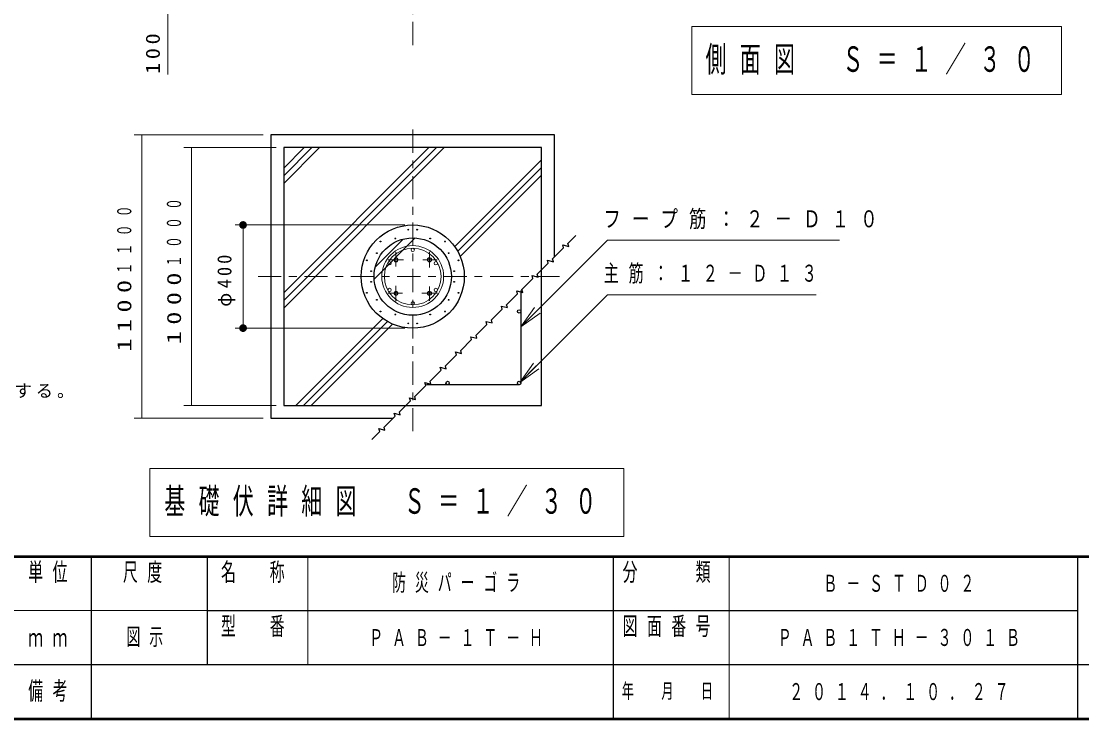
# Model space of a CAD drawing. Units: millimetres on the paper, scale 1:30. Extents: x -365 to 0, y 0 to 257.
# Drawn here: x -206.6 to -69.4, y 0 to 90.2 of the extents above; entities that cross this region are included whole.
import ezdxf

# ---------------------------------------------------------------- set-up
doc = ezdxf.new("R2010")
doc.units = ezdxf.units.MM
doc.linetypes.add('USER2', pattern=[6, 3, -1, 1, -1])
doc.layers.add('1_30', color=7, linetype='Continuous', lineweight=13)
doc.layers.add('NAKAMURA図枠', color=7, linetype='Continuous', lineweight=13)
doc.layers.add('99', color=7, linetype='Continuous')
doc.layers.add('CLASS1', color=7, linetype='Continuous')
doc.styles.add('ＭＳ ゴシック', font='')
doc.styles.get('ＭＳ ゴシック').set_extended_font_data('MS Gothic')

# ---------------------------------------------------------------- blocks, each defined once
blk = doc.blocks.new('filled_dot')
at = {"color": 0, "linetype": 'Continuous', "lineweight": -2, "const_width": 1.25}
blk.add_lwpolyline([(-0.625, 0, 1), (0.625, 0, 1)], format="xyb", close=True, dxfattribs=at)

msp = doc.modelspace()

# ---------------------------------------------------------------- linework, layer by layer
at = {"layer": '1_30', "linetype": 'USER2'}
for p, q in [((-155.936, 216.119), (-155.936, 86.52)), ((-155.936, 37.191), (-155.936, 77.191)), ((-175.936, 57.191), (-135.936, 57.191))]:
    msp.add_line(p, q, dxfattribs=at)
at = {"layer": '1_30'}
for p, q in [((-187.603, 83.338), (-187.603, 94.734)), ((-119.836, 89.522), (-119.836, 80.722)), ((-72.036, 89.522), (-119.836, 89.522)), ((-72.036, 80.722), (-72.036, 89.522)), ((-119.836, 80.722), (-72.036, 80.722)), ((-175.27, 75.524), (-191.969, 75.524)), ((-190.969, 38.858), (-190.969, 75.524)), ((-173.603, 73.858), (-185.54, 73.858)), ((-184.54, 40.524), (-184.54, 73.858)), ((-172.603, 71.207), (-169.953, 73.858)), ((-172.603, 70.217), (-168.963, 73.858)), ((-172.603, 69.227), (-167.973, 73.858)), ((-172.603, 55.085), (-153.831, 73.858)), ((-172.603, 54.095), (-152.841, 73.858)), ((-172.603, 53.105), (-151.851, 73.858)), ((-150.507, 61.06), (-139.27, 72.297)), ((-150.123, 60.454), (-139.27, 71.307)), ((-149.797, 59.79), (-139.27, 70.317)), ((-156.936, 63.858), (-178.873, 63.858)), ((-177.873, 50.524), (-177.873, 63.858)), ((-141.936, 50.708), (-140.169, 53.183)), ((-141.936, 50.708), (-139.815, 52.829)), ((-139.462, 52.476), (-141.936, 50.708)), ((-171.042, 40.524), (-159.805, 51.762)), ((-170.052, 40.524), (-159.199, 51.377)), ((-169.062, 40.524), (-158.535, 51.052)), ((-156.936, 50.524), (-178.873, 50.524)), ((-142.103, 43.508), (-140.335, 45.983)), ((-142.103, 43.508), (-139.982, 45.629)), ((-139.628, 45.276), (-142.103, 43.508)), ((-173.603, 40.524), (-185.54, 40.524)), ((-175.27, 38.858), (-191.969, 38.858)), ((-189.92, 32.37), (-189.92, 23.57)), ((-128.62, 32.37), (-189.92, 32.37)), ((-128.62, 23.57), (-128.62, 32.37)), ((-189.92, 23.57), (-128.62, 23.57))]:
    msp.add_line(p, q, dxfattribs=at)
at = {"layer": '1_30', "lineweight": 25}
for p, q in [((-174.27, 75.524), (-174.27, 38.858)), ((-137.603, 75.524), (-174.27, 75.524)), ((-137.603, 59.742), (-137.603, 75.524)), ((-172.603, 73.858), (-172.603, 40.524)), ((-139.27, 73.858), (-172.603, 73.858)), ((-139.27, 40.524), (-139.27, 73.858)), ((-141.936, 55.408), (-141.936, 43.424)), ((-142.17, 43.191), (-154.154, 43.191)), ((-172.603, 40.524), (-139.27, 40.524)), ((-174.27, 38.858), (-158.487, 38.858))]:
    msp.add_line(p, q, dxfattribs=at)
at = {"layer": '1_30', "color": 190}
for p, q in [((-160.926, 56.863), (-155.609, 62.18)), ((-160.783, 58.42), (-157.165, 62.038))]:
    msp.add_line(p, q, dxfattribs=at)
at = {"layer": '1_30', "color": 190, "linetype": 'USER2'}
for p, q in [((-158.103, 60.345), (-158.103, 58.493)), ((-153.77, 60.379), (-153.77, 58.371)), ((-159.124, 59.358), (-157.116, 59.358)), ((-152.782, 59.358), (-154.635, 59.358)), ((-159.09, 55.024), (-157.238, 55.024)), ((-158.103, 54.003), (-158.103, 56.011)), ((-152.748, 55.024), (-154.757, 55.024)), ((-153.77, 54.037), (-153.77, 55.889))]:
    msp.add_line(p, q, dxfattribs=at)
at = {"layer": '1_30', "lineweight": 25}
msp.add_lwpolyline([(-161.223, 36.122), (-160.195, 37.149), (-160.299, 37.536), (-159.526, 37.329), (-159.63, 37.715), (-158.216, 39.129), (-158.319, 39.516), (-157.546, 39.309), (-157.65, 39.695), (-156.236, 41.109), (-156.339, 41.495), (-155.566, 41.288), (-155.67, 41.675), (-154.256, 43.089), (-154.359, 43.475), (-153.587, 43.268), (-153.69, 43.655), (-152.276, 45.069), (-152.379, 45.455), (-151.607, 45.248), (-151.71, 45.635), (-150.296, 47.049), (-150.399, 47.435), (-149.627, 47.228), (-149.73, 47.614), (-148.316, 49.029), (-148.42, 49.415), (-147.647, 49.208), (-147.75, 49.594), (-146.336, 51.009), (-146.44, 51.395), (-145.667, 51.188), (-145.77, 51.574), (-144.356, 52.989), (-144.46, 53.375), (-143.687, 53.168), (-143.791, 53.554), (-142.376, 54.968), (-142.48, 55.355), (-141.707, 55.148), (-141.811, 55.534), (-140.396, 56.948), (-140.5, 57.335), (-139.727, 57.128), (-139.831, 57.514), (-138.417, 58.928), (-138.52, 59.315), (-137.747, 59.108), (-137.851, 59.494), (-136.437, 60.908), (-136.54, 61.294), (-135.767, 61.087), (-135.871, 61.474), (-134.843, 62.501)], dxfattribs=at)
at = {"layer": '1_30'}
for points in [[(-141.936, 50.708), (-130.766, 61.878), (-100.766, 61.878)], [(-142.103, 43.508), (-130.766, 54.845), (-103.766, 54.845)]]:
    msp.add_lwpolyline(points, dxfattribs=at)
at = {"layer": '1_30', "lineweight": 25}
for centre, radius in [((-155.936, 57.191), 6.667), ((-156.506, 63.249), 0.05), ((-155.367, 63.249), 0.05), ((-160.108, 61.714), 0.05), ((-158.181, 62.105), 0.05), ((-153.691, 62.105), 0.05), ((-151.765, 61.714), 0.05), ((-161.867, 59.285), 0.05), ((-160.583, 60.206), 0.05), ((-151.29, 60.206), 0.05), ((-150.006, 59.285), 0.05), ((-161.309, 57.889), 0.05), ((-150.564, 57.889), 0.05), ((-161.309, 56.494), 0.05), ((-150.564, 56.494), 0.05), ((-161.867, 55.098), 0.05), ((-150.006, 55.098), 0.05), ((-160.583, 54.176), 0.05), ((-151.29, 54.176), 0.05), ((-160.108, 52.668), 0.05), ((-158.181, 52.278), 0.05), ((-153.691, 52.278), 0.05), ((-151.765, 52.668), 0.05), ((-142.17, 52.691), 0.217), ((-156.506, 51.133), 0.05), ((-155.367, 51.133), 0.05), ((-151.436, 43.424), 0.217), ((-142.17, 43.424), 0.217)]:
    msp.add_circle(centre, radius, dxfattribs=at)
at = {"layer": '1_30', "color": 190, "lineweight": 25}
msp.add_circle((-155.936, 57.191), 5, dxfattribs=at)
at = {"layer": '1_30', "color": 190}
for centre, radius in [((-155.936, 57.191), 4), ((-155.936, 57.191), 3.667), ((-155.936, 60.641), 0.217), ((-158.924, 58.916), 0.217), ((-152.949, 58.916), 0.217), ((-158.924, 55.466), 0.217), ((-152.949, 55.466), 0.217), ((-155.936, 53.741), 0.217)]:
    msp.add_circle(centre, radius, dxfattribs=at)
at = {"layer": '1_30'}
for centre, radius in [((-158.103, 59.358), 0.267), ((-158.103, 59.358), 0.233), ((-153.77, 59.358), 0.267), ((-153.77, 59.358), 0.233), ((-158.103, 55.024), 0.267), ((-158.103, 55.024), 0.233), ((-153.77, 55.024), 0.267), ((-153.77, 55.024), 0.233)]:
    msp.add_circle(centre, radius, dxfattribs=at)
at = {"layer": 'NAKAMURA図枠', "lineweight": 50}
for p, q in [((-365, 21), (0, 21)), ((-365, 0), (0, 0))]:
    msp.add_line(p, q, dxfattribs=at)
at = {"layer": 'NAKAMURA図枠', "color": 211, "lineweight": 25}
for p, q in [((-197.5, 21), (-197.5, 7)), ((-182.5, 21), (-182.5, 7)), ((-130, 21), (-130, 0)), ((-70, 21), (-70, 0)), ((-182.5, 14), (-70, 14)), ((-237.5, 7), (0, 7))]:
    msp.add_line(p, q, dxfattribs=at)
at = {"layer": 'NAKAMURA図枠'}
for p, q in [((-169.5, 21), (-169.5, 7)), ((-115, 21), (-115, 0)), ((-237.5, 14), (-182.5, 14))]:
    msp.add_line(p, q, dxfattribs=at)
at = {"layer": 'NAKAMURA図枠', "lineweight": 25}
msp.add_line((-197.5, 7), (-197.5, 0), dxfattribs=at)

# ---------------------------------------------------------------- block references
at = {"layer": '1_30', "xscale": 0.4, "yscale": 0.4}
for p, rotation in [((-177.873, 63.858), 270), ((-177.873, 50.524), 90)]:
    msp.add_blockref('filled_dot', p, dxfattribs=dict(at, rotation=rotation))

# ---------------------------------------------------------------- texts
at = {"layer": '1_30', "char_height": 1.833, "rotation": 90, "style": 'ＭＳ ゴシック'}
for s, insert, attachment_point in [('\\T1.33;\\W1.15;100', (-188.603, 86.255), 8), ('\\T1.64;\\W0.6;１１００', (-193.219, 57.491), 4), ('\\T1.64;\\W0.6;１０００', (-186.79, 58.443), 4), ('\\T1.33;\\W0.95;φ400', (-178.873, 56.848), 8), ('\\T1.5;\\W1.35;1100', (-193.219, 47.491), 4), ('\\T1.5;\\W1.35;1000', (-186.79, 48.443), 4)]:
    msp.add_mtext(s, dxfattribs=dict(at, insert=insert, attachment_point=attachment_point))
at = {"layer": '1_30', "style": 'ＭＳ ゴシック'}
for s, insert, char_height, attachment_point in [('\\T1.64;\\W0.6;側面図\u3000Ｓ＝１／３０', (-95.936, 85.122), 3.299, 5), ('\\T1.64;\\W0.75;フープ筋：２－Ｄ１０', (-131.281, 64.528), 2.199, 4), ('\\T1.64;\\W0.65;主筋：１２－Ｄ１３', (-131.222, 57.495), 2.199, 4), ('\\T1.64;\\W0.6;基礎伏詳細図\u3000Ｓ＝１／３０', (-159.27, 27.97), 3.299, 5)]:
    msp.add_mtext(s, dxfattribs=dict(at, insert=insert, char_height=char_height, attachment_point=attachment_point))
at = {"layer": '99', "char_height": 2.199, "attachment_point": 5, "style": 'ＭＳ ゴシック'}
for s, insert in [('\\T1.64;\\W0.6;防災パーゴラ', (-149.75, 17.5)), ('\\T1.64;\\W0.6;Ｂ－ＳＴＤ０２', (-92.5, 17.5)), ('\\T1.64;\\W0.6;図示', (-190, 10.5)), ('\\T1.64;\\W0.6;ＰＡＢ－１Ｔ－Ｈ', (-149.75, 10.5)), ('\\T1.64;\\W0.6;ＰＡＢ１ＴＨ－３０１Ｂ', (-92.5, 10.5)), ('\\T1.64;\\W0.6;２０１４．１０．２７', (-92.5, 3.5))]:
    msp.add_mtext(s, dxfattribs=dict(at, insert=insert))
at = {"layer": 'CLASS1', "insert": (-361.702, 41.388), "char_height": 1.642, "attachment_point": 7, "style": 'ＭＳ ゴシック'}
msp.add_mtext('\\T1.23;マルチジョイントは、鋳鉄（ＦＣＤ４５０）とし、亜鉛溶射処理の上、ウレタン樹脂塗料塗装（チャコールグレー）仕上げとする。', dxfattribs=at)
at = {"layer": 'NAKAMURA図枠', "color": 4, "style": 'ＭＳ ゴシック'}
for s, insert, char_height, attachment_point in [('\\T1.64;\\W0.6;単位', (-202.5, 20.167), 2.346, 2), ('\\T1.64;\\W0.6;尺度', (-190.25, 20.167), 2.346, 2), ('\\T1.64;\\W0.6;名\u3000称', (-176, 20.167), 2.346, 2), ('\\T1.64;\\W0.6;分\u3000\u3000類', (-122.5, 20.167), 2.346, 2), ('\\T1.64;\\W0.6;型\u3000番', (-176, 13.167), 2.346, 2), ('\\T1.64;\\W0.6;図面番号', (-122.5, 13.167), 2.346, 2), ('\\T1.64;\\W0.6;ｍｍ', (-202.5, 10.5), 2.346, 5), ('\\T1.64;\\W0.6;備考', (-202.5, 3.5), 2.346, 5), ('\\T1.64;\\W0.6;年\u3000月\u3000日', (-122.5, 3.5), 1.906, 5)]:
    msp.add_mtext(s, dxfattribs=dict(at, insert=insert, char_height=char_height, attachment_point=attachment_point))

doc.saveas('drawing.dxf')
